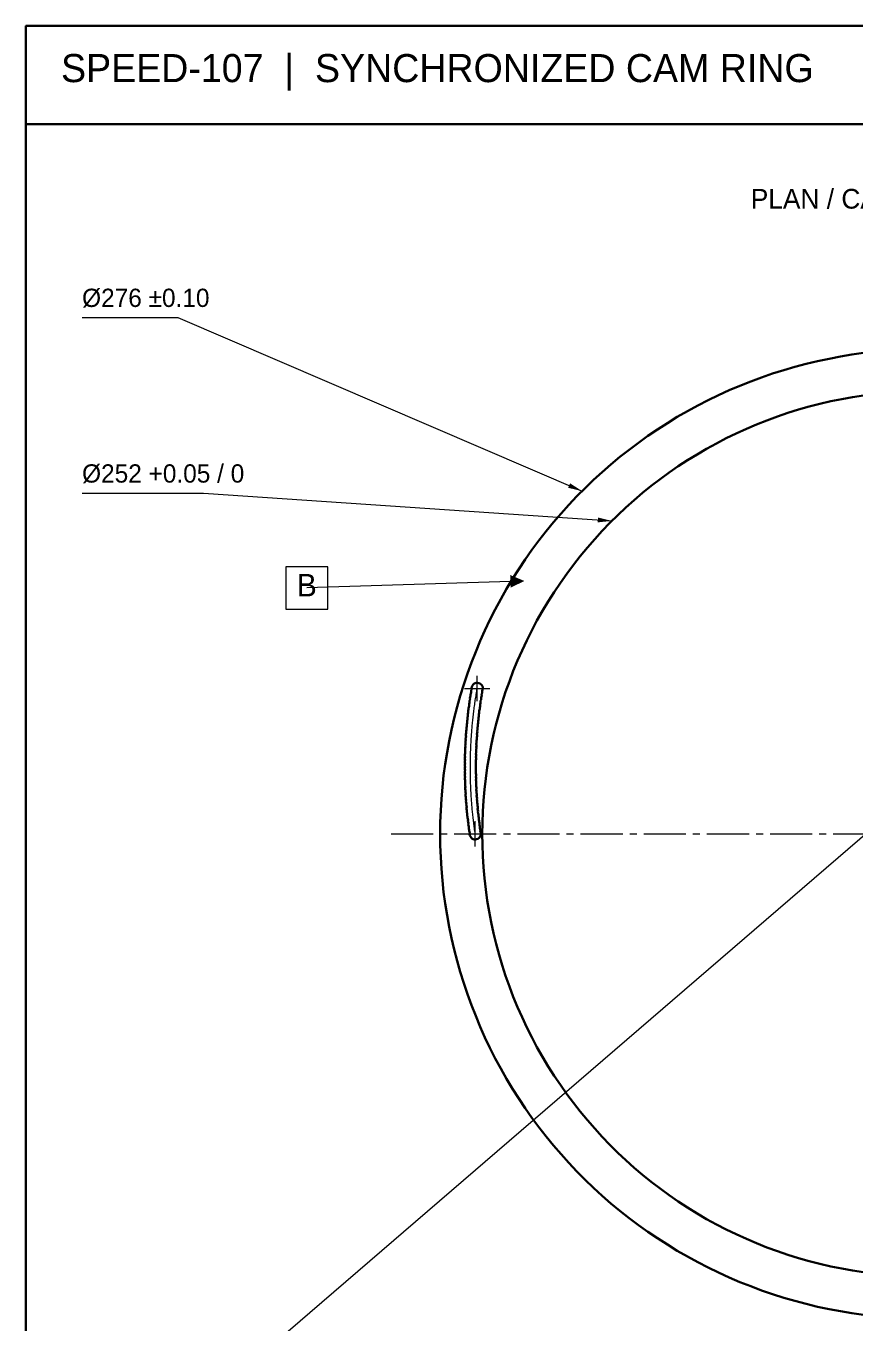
# Model space of a CAD drawing. Header units: millimetres. Extents: x 7 to 445, y 7 to 290.
# Drawn here: x 7 to 125.1, y 105.4 to 290 of the extents above; entities that cross this region are included whole.
import ezdxf
from ezdxf.enums import TextEntityAlignment as Align

# ---------------------------------------------------------------- set-up
doc = ezdxf.new("R2010")
doc.units = ezdxf.units.MM
doc.linetypes.add('CENTER_STD', pattern=[9, 6, -1, 1, -1])
doc.linetypes.add('DASHED_STD', pattern=[3, 2, -1])
for name, color, linetype, lineweight in [('BORDER', 7, 'Continuous', 30), ('CENTER', 7, 'CENTER_STD', 13), ('DIM', 7, 'Continuous', 15), ('GDT', 7, 'Continuous', 20), ('HIDDEN', 7, 'DASHED_STD', 13), ('NOTES', 7, 'Continuous', 18), ('VISIBLE', 7, 'Continuous', 30)]:
    doc.layers.add(name, color=color, linetype=linetype, lineweight=lineweight)

msp = doc.modelspace()

# ---------------------------------------------------------------- linework, layer by layer
at = {"layer": 'BORDER'}
msp.add_line((7, 276), (413, 276), dxfattribs=at)
msp.add_lwpolyline([(7, 7), (413, 7), (413, 290), (7, 290)], close=True, dxfattribs=at)
at = {"layer": 'CENTER'}
for p, q in [((71.28, 193.9), (71.28, 197.5)), ((69.48, 195.7), (73.08, 195.7)), ((71, 173.2), (71, 176.8)), ((59, 175), (211, 175)), ((69.2, 175), (72.8, 175))]:
    msp.add_line(p, q, dxfattribs=at)
msp.add_lwpolyline([(71, 175), (70.97, 175.2), (70.94, 175.4), (70.91, 175.6), (70.89, 175.81), (70.86, 176.01), (70.83, 176.21), (70.81, 176.41), (70.78, 176.61), (70.76, 176.82), (70.73, 177.02), (70.71, 177.22), (70.69, 177.43), (70.66, 177.63), (70.64, 177.83), (70.62, 178.04), (70.6, 178.24), (70.58, 178.44), (70.56, 178.65), (70.54, 178.85), (70.53, 179.06), (70.51, 179.26), (70.49, 179.47), (70.48, 179.67), (70.46, 179.88), (70.45, 180.08), (70.44, 180.29), (70.42, 180.49), (70.41, 180.7), (70.4, 180.9), (70.39, 181.11), (70.38, 181.31), (70.37, 181.52), (70.36, 181.73), (70.35, 181.93), (70.34, 182.14), (70.34, 182.34), (70.33, 182.55), (70.32, 182.76), (70.32, 182.96), (70.31, 183.17), (70.31, 183.38), (70.31, 183.59), (70.3, 183.79), (70.3, 184), (70.3, 184.21), (70.3, 184.42), (70.3, 184.62), (70.3, 184.83), (70.3, 185.04), (70.31, 185.25), (70.31, 185.45), (70.31, 185.66), (70.32, 185.87), (70.32, 186.08), (70.33, 186.29), (70.33, 186.5), (70.34, 186.7), (70.35, 186.91), (70.36, 187.12), (70.37, 187.33), (70.38, 187.54), (70.39, 187.75), (70.4, 187.96), (70.41, 188.16), (70.42, 188.37), (70.43, 188.58), (70.45, 188.79), (70.46, 189), (70.48, 189.21), (70.49, 189.42), (70.51, 189.63), (70.53, 189.84), (70.54, 190.05), (70.56, 190.26), (70.58, 190.47), (70.6, 190.68), (70.62, 190.88), (70.64, 191.09), (70.66, 191.3), (70.69, 191.51), (70.71, 191.72), (70.73, 191.93), (70.76, 192.14), (70.78, 192.35), (70.81, 192.56), (70.84, 192.77), (70.86, 192.98), (70.89, 193.19), (70.92, 193.4), (70.95, 193.61), (70.98, 193.82), (71.01, 194.03), (71.04, 194.24), (71.07, 194.45), (71.11, 194.66), (71.14, 194.87), (71.17, 195.08), (71.21, 195.29), (71.24, 195.49), (71.28, 195.7)], dxfattribs=at)
at = {"layer": 'DIM'}
for p, q in [((15, 248.5), (28.66, 248.5)), ((28.66, 248.5), (86.21, 223.79)), ((15, 223.5), (32.27, 223.5)), ((32.27, 223.5), (90.45, 219.55)), ((40, 100.5), (180, 221))]:
    msp.add_line(p, q, dxfattribs=at)
for points in [[(86.21, 223.79), (84.23, 224.26), (84.51, 224.9)], [(90.45, 219.55), (88.43, 219.34), (88.48, 220.03)]]:
    msp.add_solid(points, dxfattribs=at)
at = {"layer": 'GDT'}
msp.add_line((76, 210.94), (47, 210), dxfattribs=at)
msp.add_lwpolyline([(44, 207), (50, 207), (50, 213), (44, 213)], close=True, dxfattribs=at)
msp.add_solid([(78, 211), (76.03, 210.04), (75.97, 211.84)], dxfattribs=at)
at = {"layer": 'HIDDEN'}
for points in [[(66, 175), (66.02, 176.66), (66.08, 178.32), (66.18, 179.98), (66.32, 181.63), (66.5, 183.29), (66.72, 184.93), (66.98, 186.57), (67.28, 188.21), (67.61, 189.83), (67.99, 191.45), (68.41, 193.06), (68.86, 194.66), (69.35, 196.24), (69.88, 197.82), (70.45, 199.38), (71.06, 200.92), (71.7, 202.46), (72.38, 203.97), (73.09, 205.47), (73.84, 206.95), (74.63, 208.42), (75.45, 209.86), (76.31, 211.28), (77.2, 212.68), (78.12, 214.06), (79.08, 215.42), (80.07, 216.76), (81.09, 218.07), (82.14, 219.35), (83.23, 220.61), (84.34, 221.84), (85.48, 223.05), (86.65, 224.23), (87.85, 225.38), (89.08, 226.5), (90.33, 227.59), (91.61, 228.65), (92.91, 229.68), (94.24, 230.68), (95.59, 231.64), (96.97, 232.57), (98.37, 233.47), (99.78, 234.34), (101.22, 235.17), (102.68, 235.96), (104.16, 236.72), (105.65, 237.45), (107.16, 238.14), (108.69, 238.79), (110.23, 239.4), (111.79, 239.98), (113.36, 240.52), (114.95, 241.02), (116.54, 241.48), (118.15, 241.91), (119.76, 242.3), (121.39, 242.64), (123.02, 242.95), (124.66, 243.22), (126.3, 243.45)], [(126.32, 237.4), (124.75, 237.16), (123.19, 236.88), (121.64, 236.57), (120.1, 236.21), (118.57, 235.82), (117.04, 235.39), (115.53, 234.92), (114.03, 234.41), (112.55, 233.86), (111.07, 233.28), (109.62, 232.66), (108.18, 232), (106.75, 231.31), (105.35, 230.58), (103.96, 229.82), (102.59, 229.02), (101.24, 228.19), (99.92, 227.33), (98.61, 226.43), (97.33, 225.5), (96.07, 224.54), (94.84, 223.54), (93.64, 222.52), (92.45, 221.46), (91.3, 220.38), (90.17, 219.27), (89.07, 218.13), (88.01, 216.96), (86.97, 215.76), (85.96, 214.54), (84.98, 213.3), (84.03, 212.03), (83.12, 210.74), (82.24, 209.42), (81.39, 208.09), (80.57, 206.73), (79.79, 205.35), (79.05, 203.95), (78.34, 202.54), (77.66, 201.11), (77.03, 199.66), (76.42, 198.19), (75.86, 196.71), (75.33, 195.22), (74.84, 193.71), (74.39, 192.2), (73.98, 190.67), (73.6, 189.13), (73.27, 187.58), (72.97, 186.03), (72.71, 184.46), (72.5, 182.9), (72.32, 181.32), (72.18, 179.75), (72.08, 178.17), (72.02, 176.58), (72, 175)], [(71.99, 195.34), (72.05, 195.5), (72.08, 195.68), (72.07, 195.85), (72.01, 196.02), (71.93, 196.17), (71.81, 196.3), (71.66, 196.41), (71.5, 196.47), (71.33, 196.5), (71.15, 196.49), (70.98, 196.45), (70.82, 196.36), (70.69, 196.25), (70.59, 196.11), (70.52, 195.94), (70.48, 195.77), (70.49, 195.59)], [(70.26, 194.15), (70.2, 193.99), (70.18, 193.83), (70.19, 193.67)], [(70.33, 194.63), (70.27, 194.48), (70.25, 194.31), (70.26, 194.15)], [(70.41, 195.11), (70.35, 194.96), (70.32, 194.8), (70.33, 194.63)], [(70.49, 195.59), (70.43, 195.44), (70.4, 195.28), (70.41, 195.11)], [(71.7, 193.45), (71.75, 193.61), (71.77, 193.77), (71.77, 193.93)], [(71.77, 193.93), (71.82, 194.08), (71.85, 194.24), (71.84, 194.4)], [(71.84, 194.4), (71.89, 194.55), (71.92, 194.71), (71.91, 194.87)], [(71.91, 194.87), (71.97, 195.02), (72, 195.18), (71.99, 195.34)], [(70, 192.22), (69.95, 192.07), (69.93, 191.9), (69.94, 191.74)], [(70.06, 192.7), (70.01, 192.55), (69.99, 192.39), (70, 192.22)], [(70.12, 193.19), (70.07, 193.03), (70.05, 192.87), (70.06, 192.7)], [(70.19, 193.67), (70.13, 193.51), (70.11, 193.35), (70.12, 193.19)], [(71.46, 191.57), (71.51, 191.72), (71.53, 191.88), (71.51, 192.04)], [(71.51, 192.04), (71.57, 192.19), (71.58, 192.35), (71.57, 192.51)], [(71.57, 192.51), (71.62, 192.66), (71.64, 192.82), (71.63, 192.98)], [(71.63, 192.98), (71.69, 193.14), (71.71, 193.29), (71.7, 193.45)], [(69.8, 190.3), (69.75, 190.14), (69.74, 189.98), (69.76, 189.81)], [(69.84, 190.78), (69.8, 190.62), (69.78, 190.46), (69.8, 190.3)], [(69.89, 191.26), (69.84, 191.1), (69.83, 190.94), (69.84, 190.78)], [(69.94, 191.74), (69.89, 191.58), (69.88, 191.42), (69.89, 191.26)], [(71.32, 190.16), (71.37, 190.31), (71.38, 190.47), (71.36, 190.63)], [(71.36, 190.63), (71.41, 190.78), (71.43, 190.94), (71.41, 191.1)], [(71.41, 191.1), (71.46, 191.25), (71.48, 191.41), (71.46, 191.57)], [(69.66, 188.37), (69.61, 188.21), (69.6, 188.05), (69.63, 187.89)], [(69.69, 188.85), (69.64, 188.7), (69.63, 188.53), (69.66, 188.37)], [(69.72, 189.33), (69.68, 189.18), (69.66, 189.01), (69.69, 188.85)], [(69.76, 189.81), (69.71, 189.66), (69.7, 189.5), (69.72, 189.33)], [(71.18, 188.28), (71.22, 188.43), (71.23, 188.59), (71.21, 188.75)], [(71.21, 188.75), (71.25, 188.9), (71.26, 189.06), (71.24, 189.22)], [(71.24, 189.22), (71.29, 189.37), (71.3, 189.53), (71.28, 189.69)], [(71.28, 189.69), (71.32, 189.84), (71.34, 190), (71.32, 190.16)], [(69.58, 186.93), (69.55, 186.77), (69.54, 186.61), (69.57, 186.45)], [(69.6, 187.41), (69.57, 187.25), (69.56, 187.09), (69.58, 186.93)], [(69.63, 187.89), (69.59, 187.73), (69.58, 187.57), (69.6, 187.41)], [(71.1, 186.41), (71.13, 186.56), (71.14, 186.72), (71.11, 186.87)], [(71.11, 186.87), (71.15, 187.03), (71.16, 187.19), (71.13, 187.34)], [(71.13, 187.34), (71.17, 187.5), (71.18, 187.65), (71.15, 187.81)], [(71.15, 187.81), (71.19, 187.97), (71.2, 188.12), (71.18, 188.28)], [(69.55, 185.5), (69.51, 185.34), (69.51, 185.18), (69.54, 185.02)], [(69.54, 185.02), (69.51, 184.86), (69.51, 184.7), (69.54, 184.54)], [(69.56, 185.97), (69.52, 185.82), (69.52, 185.65), (69.55, 185.5)], [(69.57, 186.45), (69.53, 186.29), (69.53, 186.13), (69.56, 185.97)], [(71.07, 185.47), (71.11, 185.62), (71.11, 185.78), (71.08, 185.94)], [(71.07, 185), (71.1, 185.16), (71.1, 185.32), (71.07, 185.47)], [(71.07, 184.54), (71.1, 184.69), (71.1, 184.85), (71.07, 185)], [(71.08, 185.94), (71.12, 186.09), (71.12, 186.25), (71.1, 186.41)], [(69.54, 184.54), (69.51, 184.38), (69.51, 184.22), (69.54, 184.06)], [(69.54, 184.06), (69.51, 183.9), (69.51, 183.74), (69.54, 183.59)], [(69.54, 183.59), (69.51, 183.43), (69.52, 183.27), (69.55, 183.11)], [(69.55, 183.11), (69.52, 182.95), (69.53, 182.79), (69.56, 182.63)], [(71.07, 184.07), (71.1, 184.23), (71.1, 184.38), (71.07, 184.54)], [(71.07, 183.61), (71.1, 183.76), (71.1, 183.92), (71.07, 184.07)], [(71.08, 183.14), (71.11, 183.29), (71.11, 183.45), (71.07, 183.61)], [(71.09, 182.68), (71.12, 182.83), (71.11, 182.99), (71.08, 183.14)], [(69.56, 182.63), (69.54, 182.48), (69.54, 182.31), (69.58, 182.16)], [(69.58, 182.16), (69.55, 182), (69.56, 181.84), (69.6, 181.68)], [(69.6, 181.68), (69.57, 181.53), (69.58, 181.37), (69.62, 181.21)], [(69.62, 181.21), (69.59, 181.05), (69.6, 180.89), (69.64, 180.74)], [(71.11, 182.21), (71.13, 182.37), (71.13, 182.52), (71.09, 182.68)], [(71.12, 181.75), (71.15, 181.9), (71.14, 182.06), (71.11, 182.21)], [(71.15, 181.29), (71.17, 181.44), (71.16, 181.6), (71.12, 181.75)], [(71.17, 180.82), (71.19, 180.98), (71.18, 181.13), (71.15, 181.29)], [(69.64, 180.74), (69.62, 180.58), (69.63, 180.42), (69.67, 180.26)], [(69.67, 180.26), (69.65, 180.11), (69.66, 179.95), (69.7, 179.79)], [(69.7, 179.79), (69.68, 179.63), (69.7, 179.48), (69.74, 179.32)], [(69.74, 179.32), (69.72, 179.16), (69.73, 179), (69.78, 178.85)], [(71.2, 180.36), (71.22, 180.52), (71.21, 180.67), (71.17, 180.82)], [(71.23, 179.9), (71.25, 180.06), (71.24, 180.21), (71.2, 180.36)], [(71.26, 179.44), (71.28, 179.6), (71.27, 179.75), (71.23, 179.9)], [(71.3, 178.98), (71.32, 179.14), (71.31, 179.29), (71.26, 179.44)], [(69.78, 178.85), (69.76, 178.69), (69.77, 178.53), (69.82, 178.38)], [(69.82, 178.38), (69.8, 178.22), (69.82, 178.07), (69.87, 177.91)], [(69.87, 177.91), (69.85, 177.75), (69.87, 177.6), (69.91, 177.44)], [(69.91, 177.44), (69.9, 177.29), (69.92, 177.13), (69.97, 176.98)], [(71.34, 178.52), (71.36, 178.68), (71.35, 178.83), (71.3, 178.98)], [(71.39, 178.07), (71.4, 178.22), (71.39, 178.38), (71.34, 178.52)], [(71.44, 177.61), (71.45, 177.76), (71.43, 177.92), (71.39, 178.07)], [(71.49, 177.15), (71.5, 177.31), (71.48, 177.46), (71.44, 177.61)], [(69.97, 176.98), (69.95, 176.82), (69.97, 176.66), (70.02, 176.51)], [(70.02, 176.51), (70.01, 176.35), (70.03, 176.2), (70.08, 176.05)], [(70.08, 176.05), (70.07, 175.89), (70.09, 175.73), (70.14, 175.58)], [(70.14, 175.58), (70.13, 175.42), (70.16, 175.27), (70.21, 175.12)], [(71.54, 176.7), (71.55, 176.85), (71.53, 177.01), (71.49, 177.15)], [(71.6, 176.24), (71.61, 176.4), (71.59, 176.55), (71.54, 176.7)], [(71.66, 175.79), (71.67, 175.95), (71.65, 176.1), (71.6, 176.24)], [(71.72, 175.34), (71.73, 175.49), (71.71, 175.65), (71.66, 175.79)], [(126.3, 106.55), (124.66, 106.78), (123.02, 107.05), (121.39, 107.36), (119.76, 107.7), (118.15, 108.09), (116.54, 108.52), (114.95, 108.98), (113.36, 109.48), (111.79, 110.02), (110.23, 110.6), (108.69, 111.21), (107.16, 111.86), (105.65, 112.55), (104.16, 113.28), (102.68, 114.04), (101.22, 114.83), (99.78, 115.66), (98.37, 116.53), (96.97, 117.43), (95.59, 118.36), (94.24, 119.32), (92.91, 120.32), (91.61, 121.35), (90.33, 122.41), (89.08, 123.5), (87.85, 124.62), (86.65, 125.77), (85.48, 126.95), (84.34, 128.16), (83.23, 129.39), (82.14, 130.65), (81.09, 131.93), (80.07, 133.24), (79.08, 134.58), (78.12, 135.94), (77.2, 137.32), (76.31, 138.72), (75.45, 140.14), (74.63, 141.58), (73.84, 143.05), (73.09, 144.53), (72.38, 146.03), (71.7, 147.54), (71.06, 149.08), (70.45, 150.62), (69.88, 152.18), (69.35, 153.76), (68.86, 155.34), (68.41, 156.94), (67.99, 158.55), (67.61, 160.17), (67.28, 161.79), (66.98, 163.43), (66.72, 165.07), (66.5, 166.71), (66.32, 168.37), (66.18, 170.02), (66.08, 171.68), (66.02, 173.34), (66, 175)], [(70.21, 175.12), (70.2, 174.94), (70.23, 174.77), (70.3, 174.61), (70.4, 174.47), (70.53, 174.35), (70.69, 174.26), (70.85, 174.21), (71.03, 174.2), (71.2, 174.23), (71.36, 174.29), (71.51, 174.38), (71.63, 174.51), (71.72, 174.66), (71.78, 174.83), (71.8, 175), (71.78, 175.17), (71.72, 175.34)], [(72, 175), (72.02, 173.42), (72.08, 171.83), (72.18, 170.25), (72.32, 168.68), (72.5, 167.1), (72.71, 165.54), (72.97, 163.97), (73.27, 162.42), (73.6, 160.87), (73.98, 159.33), (74.39, 157.8), (74.84, 156.29), (75.33, 154.78), (75.86, 153.29), (76.42, 151.81), (77.03, 150.34), (77.66, 148.89), (78.34, 147.46), (79.05, 146.05), (79.79, 144.65), (80.57, 143.27), (81.39, 141.91), (82.24, 140.58), (83.12, 139.26), (84.03, 137.97), (84.98, 136.7), (85.96, 135.46), (86.97, 134.24), (88.01, 133.04), (89.07, 131.87), (90.17, 130.73), (91.3, 129.62), (92.45, 128.54), (93.64, 127.48), (94.84, 126.46), (96.07, 125.46), (97.33, 124.5), (98.61, 123.57), (99.92, 122.67), (101.24, 121.81), (102.59, 120.98), (103.96, 120.18), (105.35, 119.42), (106.75, 118.69), (108.18, 118), (109.62, 117.34), (111.07, 116.72), (112.55, 116.14), (114.03, 115.59), (115.53, 115.08), (117.04, 114.61), (118.57, 114.18), (120.1, 113.79), (121.64, 113.43), (123.19, 113.12), (124.75, 112.84), (126.32, 112.6)]]:
    msp.add_lwpolyline(points, dxfattribs=at)
at = {"layer": 'VISIBLE'}
for points in [[(126.3, 243.45), (124.66, 243.22), (123.02, 242.95), (121.39, 242.64), (119.76, 242.3), (118.15, 241.91), (116.54, 241.48), (114.95, 241.02), (113.36, 240.52), (111.79, 239.98), (110.23, 239.4), (108.69, 238.79), (107.16, 238.14), (105.65, 237.45), (104.16, 236.72), (102.68, 235.96), (101.22, 235.17), (99.78, 234.34), (98.37, 233.47), (96.97, 232.57), (95.59, 231.64), (94.24, 230.68), (92.91, 229.68), (91.61, 228.65), (90.33, 227.59), (89.08, 226.5), (87.85, 225.38), (86.65, 224.23), (85.48, 223.05), (84.34, 221.84), (83.23, 220.61), (82.14, 219.35), (81.09, 218.07), (80.07, 216.76), (79.08, 215.42), (78.12, 214.06), (77.2, 212.68), (76.31, 211.28), (75.45, 209.86), (74.63, 208.42), (73.84, 206.95), (73.09, 205.47), (72.38, 203.97), (71.7, 202.46), (71.06, 200.92), (70.45, 199.38), (69.88, 197.82), (69.35, 196.24), (68.86, 194.66), (68.41, 193.06), (67.99, 191.45), (67.61, 189.83), (67.28, 188.21), (66.98, 186.57), (66.72, 184.93), (66.5, 183.29), (66.32, 181.63), (66.18, 179.98), (66.08, 178.32), (66.02, 176.66), (66, 175)], [(72, 175), (72.02, 176.58), (72.08, 178.17), (72.18, 179.75), (72.32, 181.32), (72.5, 182.9), (72.71, 184.46), (72.97, 186.03), (73.27, 187.58), (73.6, 189.13), (73.98, 190.67), (74.39, 192.2), (74.84, 193.71), (75.33, 195.22), (75.86, 196.71), (76.42, 198.19), (77.03, 199.66), (77.66, 201.11), (78.34, 202.54), (79.05, 203.95), (79.79, 205.35), (80.57, 206.73), (81.39, 208.09), (82.24, 209.42), (83.12, 210.74), (84.03, 212.03), (84.98, 213.3), (85.96, 214.54), (86.97, 215.76), (88.01, 216.96), (89.07, 218.13), (90.17, 219.27), (91.3, 220.38), (92.45, 221.46), (93.64, 222.52), (94.84, 223.54), (96.07, 224.54), (97.33, 225.5), (98.61, 226.43), (99.92, 227.33), (101.24, 228.19), (102.59, 229.02), (103.96, 229.82), (105.35, 230.58), (106.75, 231.31), (108.18, 232), (109.62, 232.66), (111.07, 233.28), (112.55, 233.86), (114.03, 234.41), (115.53, 234.92), (117.04, 235.39), (118.57, 235.82), (120.1, 236.21), (121.64, 236.57), (123.19, 236.88), (124.75, 237.16), (126.32, 237.4)], [(70.49, 195.59), (70.48, 195.77), (70.52, 195.94), (70.59, 196.11), (70.69, 196.25), (70.82, 196.36), (70.98, 196.45), (71.15, 196.49), (71.33, 196.5), (71.5, 196.47), (71.66, 196.41), (71.81, 196.3), (71.93, 196.17), (72.01, 196.02), (72.07, 195.85), (72.08, 195.68), (72.05, 195.5), (71.99, 195.34)], [(70.19, 193.67), (70.18, 193.83), (70.2, 193.99), (70.26, 194.15)], [(70.26, 194.15), (70.25, 194.31), (70.27, 194.48), (70.33, 194.63)], [(70.33, 194.63), (70.32, 194.8), (70.35, 194.96), (70.41, 195.11)], [(70.41, 195.11), (70.4, 195.28), (70.43, 195.44), (70.49, 195.59)], [(71.77, 193.93), (71.77, 193.77), (71.75, 193.61), (71.7, 193.45)], [(71.84, 194.4), (71.85, 194.24), (71.82, 194.08), (71.77, 193.93)], [(71.91, 194.87), (71.92, 194.71), (71.89, 194.55), (71.84, 194.4)], [(71.99, 195.34), (72, 195.18), (71.97, 195.02), (71.91, 194.87)], [(69.94, 191.74), (69.93, 191.9), (69.95, 192.07), (70, 192.22)], [(70, 192.22), (69.99, 192.39), (70.01, 192.55), (70.06, 192.7)], [(70.06, 192.7), (70.05, 192.87), (70.07, 193.03), (70.12, 193.19)], [(70.12, 193.19), (70.11, 193.35), (70.13, 193.51), (70.19, 193.67)], [(71.51, 192.04), (71.53, 191.88), (71.51, 191.72), (71.46, 191.57)], [(71.57, 192.51), (71.58, 192.35), (71.57, 192.19), (71.51, 192.04)], [(71.63, 192.98), (71.64, 192.82), (71.62, 192.66), (71.57, 192.51)], [(71.7, 193.45), (71.71, 193.29), (71.69, 193.14), (71.63, 192.98)], [(69.76, 189.81), (69.74, 189.98), (69.75, 190.14), (69.8, 190.3)], [(69.8, 190.3), (69.78, 190.46), (69.8, 190.62), (69.84, 190.78)], [(69.84, 190.78), (69.83, 190.94), (69.84, 191.1), (69.89, 191.26)], [(69.89, 191.26), (69.88, 191.42), (69.89, 191.58), (69.94, 191.74)], [(71.36, 190.63), (71.38, 190.47), (71.37, 190.31), (71.32, 190.16)], [(71.41, 191.1), (71.43, 190.94), (71.41, 190.78), (71.36, 190.63)], [(71.46, 191.57), (71.48, 191.41), (71.46, 191.25), (71.41, 191.1)], [(69.63, 187.89), (69.6, 188.05), (69.61, 188.21), (69.66, 188.37)], [(69.66, 188.37), (69.63, 188.53), (69.64, 188.7), (69.69, 188.85)], [(69.69, 188.85), (69.66, 189.01), (69.68, 189.18), (69.72, 189.33)], [(69.72, 189.33), (69.7, 189.5), (69.71, 189.66), (69.76, 189.81)], [(71.21, 188.75), (71.23, 188.59), (71.22, 188.43), (71.18, 188.28)], [(71.24, 189.22), (71.26, 189.06), (71.25, 188.9), (71.21, 188.75)], [(71.28, 189.69), (71.3, 189.53), (71.29, 189.37), (71.24, 189.22)], [(71.32, 190.16), (71.34, 190), (71.32, 189.84), (71.28, 189.69)], [(69.57, 186.45), (69.54, 186.61), (69.55, 186.77), (69.58, 186.93)], [(69.58, 186.93), (69.56, 187.09), (69.57, 187.25), (69.6, 187.41)], [(69.6, 187.41), (69.58, 187.57), (69.59, 187.73), (69.63, 187.89)], [(71.11, 186.87), (71.14, 186.72), (71.13, 186.56), (71.1, 186.41)], [(71.13, 187.34), (71.16, 187.19), (71.15, 187.03), (71.11, 186.87)], [(71.15, 187.81), (71.18, 187.65), (71.17, 187.5), (71.13, 187.34)], [(71.18, 188.28), (71.2, 188.12), (71.19, 187.97), (71.15, 187.81)], [(69.54, 185.02), (69.51, 185.18), (69.51, 185.34), (69.55, 185.5)], [(69.54, 184.54), (69.51, 184.7), (69.51, 184.86), (69.54, 185.02)], [(69.55, 185.5), (69.52, 185.65), (69.52, 185.82), (69.56, 185.97)], [(69.56, 185.97), (69.53, 186.13), (69.53, 186.29), (69.57, 186.45)], [(71.08, 185.94), (71.11, 185.78), (71.11, 185.62), (71.07, 185.47)], [(71.07, 185.47), (71.1, 185.32), (71.1, 185.16), (71.07, 185)], [(71.07, 185), (71.1, 184.85), (71.1, 184.69), (71.07, 184.54)], [(71.1, 186.41), (71.12, 186.25), (71.12, 186.09), (71.08, 185.94)], [(69.54, 184.06), (69.51, 184.22), (69.51, 184.38), (69.54, 184.54)], [(69.54, 183.59), (69.51, 183.74), (69.51, 183.9), (69.54, 184.06)], [(69.55, 183.11), (69.52, 183.27), (69.51, 183.43), (69.54, 183.59)], [(69.56, 182.63), (69.53, 182.79), (69.52, 182.95), (69.55, 183.11)], [(71.07, 184.54), (71.1, 184.38), (71.1, 184.23), (71.07, 184.07)], [(71.07, 184.07), (71.1, 183.92), (71.1, 183.76), (71.07, 183.61)], [(71.07, 183.61), (71.11, 183.45), (71.11, 183.29), (71.08, 183.14)], [(71.08, 183.14), (71.11, 182.99), (71.12, 182.83), (71.09, 182.68)], [(69.58, 182.16), (69.54, 182.31), (69.54, 182.48), (69.56, 182.63)], [(69.6, 181.68), (69.56, 181.84), (69.55, 182), (69.58, 182.16)], [(69.62, 181.21), (69.58, 181.37), (69.57, 181.53), (69.6, 181.68)], [(69.64, 180.74), (69.6, 180.89), (69.59, 181.05), (69.62, 181.21)], [(71.09, 182.68), (71.13, 182.52), (71.13, 182.37), (71.11, 182.21)], [(71.11, 182.21), (71.14, 182.06), (71.15, 181.9), (71.12, 181.75)], [(71.12, 181.75), (71.16, 181.6), (71.17, 181.44), (71.15, 181.29)], [(71.15, 181.29), (71.18, 181.13), (71.19, 180.98), (71.17, 180.82)], [(69.67, 180.26), (69.63, 180.42), (69.62, 180.58), (69.64, 180.74)], [(69.7, 179.79), (69.66, 179.95), (69.65, 180.11), (69.67, 180.26)], [(69.74, 179.32), (69.7, 179.48), (69.68, 179.63), (69.7, 179.79)], [(69.78, 178.85), (69.73, 179), (69.72, 179.16), (69.74, 179.32)], [(71.17, 180.82), (71.21, 180.67), (71.22, 180.52), (71.2, 180.36)], [(71.2, 180.36), (71.24, 180.21), (71.25, 180.06), (71.23, 179.9)], [(71.23, 179.9), (71.27, 179.75), (71.28, 179.6), (71.26, 179.44)], [(71.26, 179.44), (71.31, 179.29), (71.32, 179.14), (71.3, 178.98)], [(69.82, 178.38), (69.77, 178.53), (69.76, 178.69), (69.78, 178.85)], [(69.87, 177.91), (69.82, 178.07), (69.8, 178.22), (69.82, 178.38)], [(69.91, 177.44), (69.87, 177.6), (69.85, 177.75), (69.87, 177.91)], [(69.97, 176.98), (69.92, 177.13), (69.9, 177.29), (69.91, 177.44)], [(71.3, 178.98), (71.35, 178.83), (71.36, 178.68), (71.34, 178.52)], [(71.34, 178.52), (71.39, 178.38), (71.4, 178.22), (71.39, 178.07)], [(71.39, 178.07), (71.43, 177.92), (71.45, 177.76), (71.44, 177.61)], [(71.44, 177.61), (71.48, 177.46), (71.5, 177.31), (71.49, 177.15)], [(70.02, 176.51), (69.97, 176.66), (69.95, 176.82), (69.97, 176.98)], [(70.08, 176.05), (70.03, 176.2), (70.01, 176.35), (70.02, 176.51)], [(70.14, 175.58), (70.09, 175.73), (70.07, 175.89), (70.08, 176.05)], [(70.21, 175.12), (70.16, 175.27), (70.13, 175.42), (70.14, 175.58)], [(71.49, 177.15), (71.53, 177.01), (71.55, 176.85), (71.54, 176.7)], [(71.54, 176.7), (71.59, 176.55), (71.61, 176.4), (71.6, 176.24)], [(71.6, 176.24), (71.65, 176.1), (71.67, 175.95), (71.66, 175.79)], [(71.66, 175.79), (71.71, 175.65), (71.73, 175.49), (71.72, 175.34)], [(66, 175), (66.02, 173.34), (66.08, 171.68), (66.18, 170.02), (66.32, 168.37), (66.5, 166.71), (66.72, 165.07), (66.98, 163.43), (67.28, 161.79), (67.61, 160.17), (67.99, 158.55), (68.41, 156.94), (68.86, 155.34), (69.35, 153.76), (69.88, 152.18), (70.45, 150.62), (71.06, 149.08), (71.7, 147.54), (72.38, 146.03), (73.09, 144.53), (73.84, 143.05), (74.63, 141.58), (75.45, 140.14), (76.31, 138.72), (77.2, 137.32), (78.12, 135.94), (79.08, 134.58), (80.07, 133.24), (81.09, 131.93), (82.14, 130.65), (83.23, 129.39), (84.34, 128.16), (85.48, 126.95), (86.65, 125.77), (87.85, 124.62), (89.08, 123.5), (90.33, 122.41), (91.61, 121.35), (92.91, 120.32), (94.24, 119.32), (95.59, 118.36), (96.97, 117.43), (98.37, 116.53), (99.78, 115.66), (101.22, 114.83), (102.68, 114.04), (104.16, 113.28), (105.65, 112.55), (107.16, 111.86), (108.69, 111.21), (110.23, 110.6), (111.79, 110.02), (113.36, 109.48), (114.95, 108.98), (116.54, 108.52), (118.15, 108.09), (119.76, 107.7), (121.39, 107.36), (123.02, 107.05), (124.66, 106.78), (126.3, 106.55)], [(71.72, 175.34), (71.78, 175.17), (71.8, 175), (71.78, 174.83), (71.72, 174.66), (71.63, 174.51), (71.51, 174.38), (71.36, 174.29), (71.2, 174.23), (71.03, 174.2), (70.85, 174.21), (70.69, 174.26), (70.53, 174.35), (70.4, 174.47), (70.3, 174.61), (70.23, 174.77), (70.2, 174.94), (70.21, 175.12)], [(126.32, 112.6), (124.75, 112.84), (123.19, 113.12), (121.64, 113.43), (120.1, 113.79), (118.57, 114.18), (117.04, 114.61), (115.53, 115.08), (114.03, 115.59), (112.55, 116.14), (111.07, 116.72), (109.62, 117.34), (108.18, 118), (106.75, 118.69), (105.35, 119.42), (103.96, 120.18), (102.59, 120.98), (101.24, 121.81), (99.92, 122.67), (98.61, 123.57), (97.33, 124.5), (96.07, 125.46), (94.84, 126.46), (93.64, 127.48), (92.45, 128.54), (91.3, 129.62), (90.17, 130.73), (89.07, 131.87), (88.01, 133.04), (86.97, 134.24), (85.96, 135.46), (84.98, 136.7), (84.03, 137.97), (83.12, 139.26), (82.24, 140.58), (81.39, 141.91), (80.57, 143.27), (79.79, 144.65), (79.05, 146.05), (78.34, 147.46), (77.66, 148.89), (77.03, 150.34), (76.42, 151.81), (75.86, 153.29), (75.33, 154.78), (74.84, 156.29), (74.39, 157.8), (73.98, 159.33), (73.6, 160.87), (73.27, 162.42), (72.97, 163.97), (72.71, 165.54), (72.5, 167.1), (72.32, 168.68), (72.18, 170.25), (72.08, 171.83), (72.02, 173.42), (72, 175)]]:
    msp.add_lwpolyline(points, dxfattribs=at)

# ---------------------------------------------------------------- texts
at = {"layer": 'GDT'}
msp.add_text('B', height=3.2, dxfattribs=at).set_placement((47, 208.8), align=Align.CENTER)
at = {"layer": 'NOTES'}
for s, height, p in [('SPEED-107  |  SYNCHRONIZED CAM RING', 4, (12, 282)), ('Ø276 ±0.10', 2.6, (15, 250)), ('Ø252 +0.05 / 0', 2.6, (15, 225))]:
    msp.add_text(s, height=height, dxfattribs=at).set_placement(p)
msp.add_text('PLAN / CAD CUT CONTOUR', height=2.8, dxfattribs=at).set_placement((135, 264), align=Align.CENTER)

doc.saveas('drawing.dxf')
